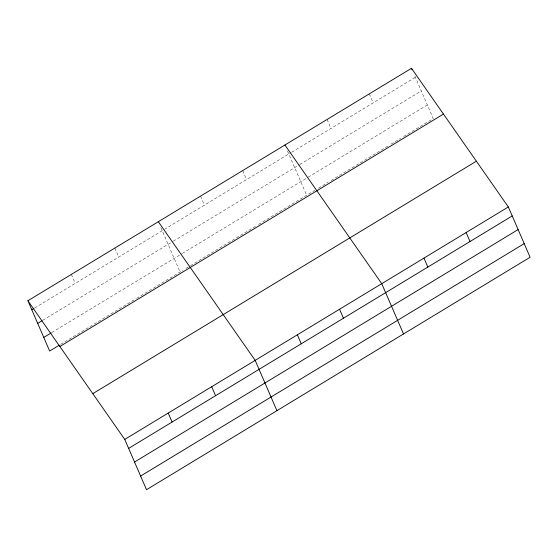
<?xml version="1.0" encoding="UTF-8"?>
<svg xmlns="http://www.w3.org/2000/svg" width="558" height="558" viewBox="0 0 558 558"><rect width="100%" height="100%" fill="white"/><g stroke="black" fill="none" stroke-linecap="round" stroke-linejoin="round"><path stroke-width="0.42" stroke-dasharray="2.79 2.09" d="M34.736 307.946L162.211 230.698M164.429 229.352L291.011 152.648M291.757 152.195L415.375 77.283M42.847 320.236L172.548 241.642M173.287 241.189L299.137 164.931M299.876 164.484L421.276 90.919M51.866 332.498L181.587 253.89M182.326 253.444L307.43 177.632M308.169 177.186L427.358 104.96M60.717 344.342L135.873 298.795M136.612 298.349L183.045 270.212M186.009 268.419L189.706 266.173M190.445 265.727L255.592 226.255M258.549 224.456L314.81 190.369M318.513 188.123L328.139 182.292M331.096 180.499L388.835 145.505M391.06 144.159L400.686 138.328M403.643 136.536L433.252 118.596L414.085 74.291M369.298 93.87L373.183 102.853M327.1 119.44L330.992 128.424M287.496 150.995L306.67 195.3M242.709 170.581L246.601 179.557M200.517 196.144L204.402 205.128M160.913 227.706L180.081 272.011M114.85 248.059L118.735 257.043M71.375 274.403L75.26 283.387"/><path stroke-width="0.84" d="M27.9 300.748L411.49 68.299L508.338 206.962L530.1 257.252L146.51 489.701L124.748 439.404L27.9 300.748L49.662 351.038L59.239 345.235M31.785 309.732L33.996 308.393M37.686 323.361L42.108 320.683M43.761 337.409L51.134 332.945M59.859 346.504L443.45 114.062M92.788 393.648L476.379 161.206M124.748 439.404L508.338 206.962M128.633 448.388L512.223 215.946M134.534 462.024L518.124 229.575M140.609 476.065L524.199 243.623M284.908 145.01L381.749 283.666L403.518 333.956M158.319 221.714L255.166 360.377L276.928 410.667M411.49 68.299L412.139 69.799M466.139 232.533L470.031 241.509M423.947 258.096L427.833 267.08M339.557 309.237L343.442 318.22M297.365 334.807L301.25 343.791M211.691 386.722L215.583 395.699M168.216 413.066L172.108 422.043"/></g></svg>
